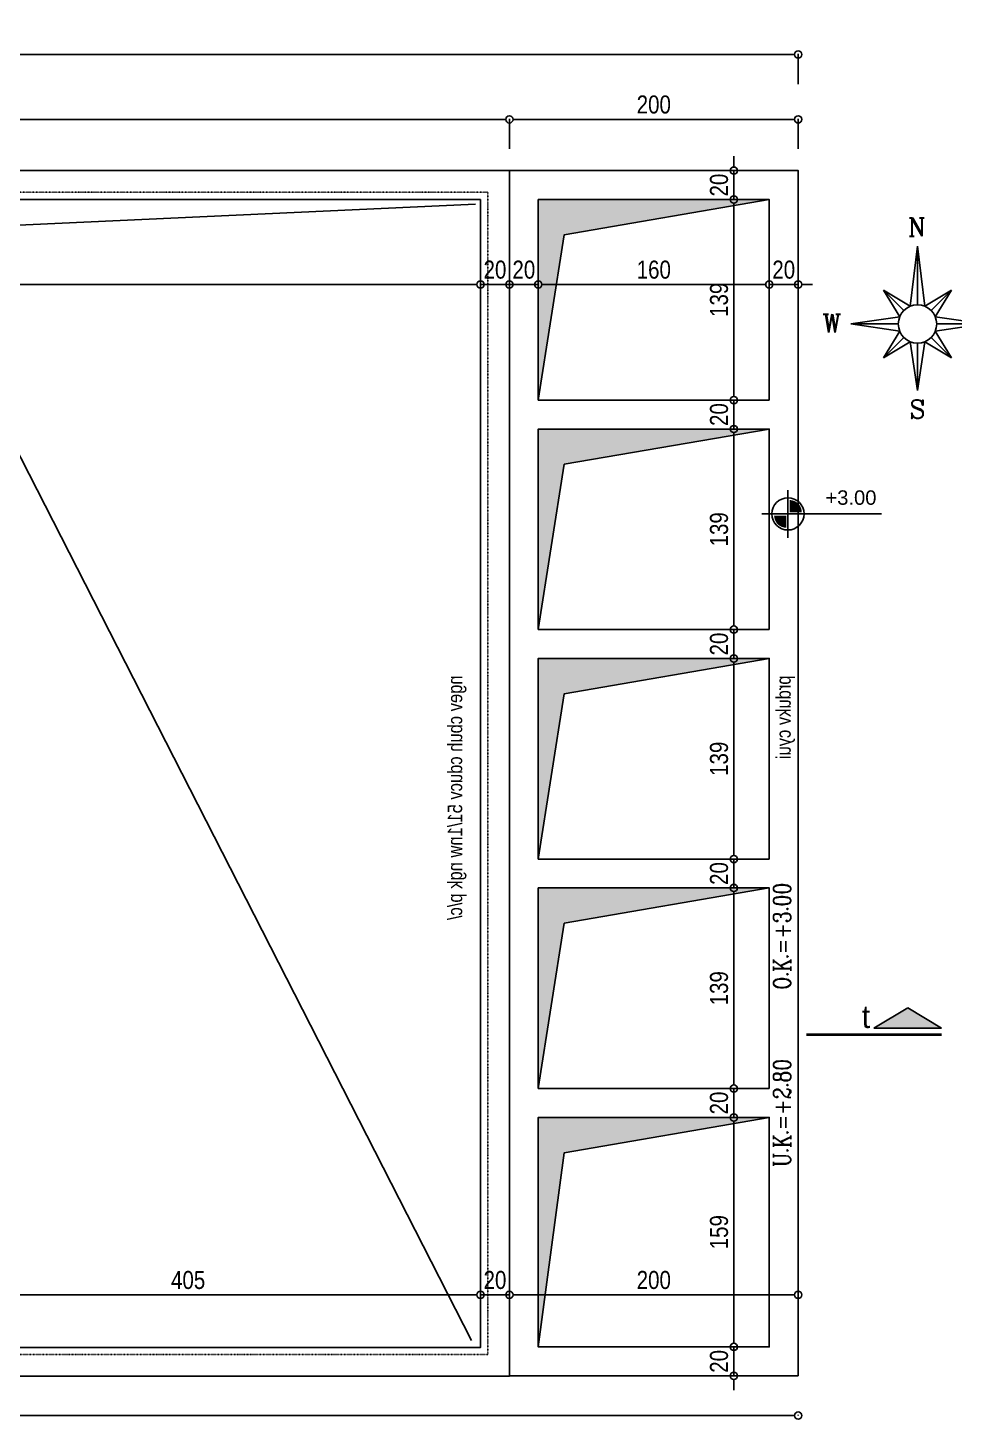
# Model space of a CAD drawing. Header units: millimetres. Extents: x 16987892 to 17014545, y 63475219 to 63484768.
# Drawn here: x 17006503 to 17007145, y 63481420 to 63482384 of the extents above; entities that cross this region are included whole.
import ezdxf
from ezdxf.enums import TextEntityAlignment as Align

# ---------------------------------------------------------------- set-up
doc = ezdxf.new("R2010")
doc.units = ezdxf.units.MM
doc.header["$LTSCALE"] = 0.01
doc.linetypes.add('ACAD_ISO03W100', pattern=[30, 12, -18])
for name, color, linetype in [('column', 3, 'Continuous'), ('D', 7, 'Continuous'), ('DIM 50', 5, 'Continuous'), ('Gray', 252, 'Continuous'), ('Hidden', 1, 'ACAD_ISO03W100'), ('SANIT', 5, 'Continuous'), ('Symbols', 1, 'Continuous'), ('Text50', 2, 'Continuous'), ('trees', 253, 'Continuous')]:
    doc.layers.add(name, color=color, linetype=linetype)
doc.styles.add('DIM', font='oron_.shx', dxfattribs={"width": 0.85})
doc.styles.add('FANCY', font='ROMANC.SHX')
doc.styles.add('MIRYL', font='techno_m')
doc.styles.add('mvt-mirym', font='mvt-mirym.shx')
doc.styles.add('ROMANC', font='romanc.shx', dxfattribs={"width": 0.8, "height": 12})
doc.styles.get("Standard").update_dxf_attribs({"font": 'arial.ttf'})
doc.dimstyles.new('RIKI 1_50', dxfattribs={"dimscale": 5, "dimtxt": 2.5, "dimasz": 1, "dimexe": 0.1, "dimexo": 3, "dimgap": 0.8, "dimtad": 1, "dimdec": 1, "dimrnd": 1, "dimdsep": 46, "dimtxsty": 'DIM', "dimblk": 'DOTBLANK', "dimcen": 0.15, "dimdle": 0.1, "dimclrt": 7, "dimadec": 0, "dimazin": 0, "dimtfac": 1, "dimtdec": 1, "dimtix": 1, "dimtmove": 2, "dimatfit": 3, "dimfxl": 5, "dimfxlon": 1, "dimtolj": 1, "dimarcsym": 0})

# ---------------------------------------------------------------- blocks, each defined once
blk = doc.blocks.new('sec')
h = blk.add_hatch(color=256)
h.dxf.hatch_style = 1
h.paths.add_polyline_path([(1000, 50), (750, 200), (500, 50)])
for p, q in [((500, 50), (750, 200)), ((750, 200), (1000, 50)), ((1000, 50), (500, 50))]:
    blk.add_line(p, q)
at = {"const_width": 20}
blk.add_lwpolyline([(0, 0), (1000, 0)], dxfattribs=at)
blk = doc.blocks.new('North_Arrow-12')
for p, q in [((0, 0.799), (-0.075, 0.182)), ((0, 0.197), (0, 0.799)), ((0.075, 0.182), (0, 0.799)), ((-0.139, 0.139), (-0.348, 0.348)), ((-0.348, 0.348), (-0.182, 0.075)), ((-0.075, 0.182), (-0.348, 0.348)), ((0.348, 0.348), (0.075, 0.182)), ((0.348, 0.348), (0.139, 0.139)), ((0.182, 0.075), (0.348, 0.348)), ((-0.182, 0.075), (-0.684, 0)), ((0.684, 0), (0.182, 0.075)), ((0.182, -0.075), (0.684, 0)), ((0.684, 0), (0.197, 0)), ((-0.197, 0), (-0.684, 0)), ((-0.684, 0), (-0.182, -0.075)), ((-0.182, -0.075), (-0.348, -0.348)), ((-0.139, -0.139), (-0.348, -0.348)), ((0.348, -0.348), (0.139, -0.139)), ((0.348, -0.348), (0.182, -0.075)), ((-0.348, -0.348), (-0.075, -0.182)), ((-0.075, -0.182), (0, -0.684)), ((0, -0.684), (0.075, -0.182)), ((0, -0.684), (0, -0.197)), ((0.075, -0.182), (0.348, -0.348))]:
    blk.add_line(p, q)
blk.add_circle((0, 0), 0.197)
at = {"style": 'FANCY'}
for s, p in [('N', (-0.007, 0.994)), ('W', (-0.88, 0.008)), ('E', (0.824, 0.008)), ('S', (-0.001, -0.875))]:
    blk.add_text(s, height=0.188, dxfattribs=at).set_placement(p, align=Align.MIDDLE)
blk = doc.blocks.new('level')
for p, q in [((0, -33.1), (0, 33.1)), ((-36.4, 0), (129.8, 0))]:
    blk.add_line(p, q)
at = {"const_width": 16.9}
for points in [[(-10.7, -2.3, 0.414214), (-2.3, -10.7, -0.579856)], [(2.3, 10.7, -0.414214), (10.7, 2.3, 0.579856)]]:
    blk.add_lwpolyline(points, format="xyb", dxfattribs=at)
blk.add_circle((0, 0), 22.3)
blk.add_attdef('LEVEL', (51.9, 12.6), '', height=20)
blk = doc.blocks.new('_DotBlank')
at = {"color": 0, "linetype": 'ByBlock', "lineweight": -2}
blk.add_line((-0.5, 0), (-1, 0), dxfattribs=at)
blk.add_circle((0, 0), 0.5, dxfattribs=at)
blk = doc.blocks.new('*D571')
at = {"layer": 'DEFPOINTS', "color": 0, "ltscale": 100, "transparency": 16777216}
for p in [(17006836.81, 63482320.61), (17005846.8, 63482285.12), (17006836.81, 63482285.12)]:
    blk.add_point(p, dxfattribs=at)
at = {"layer": 'DIM 50', "color": 0, "lineweight": -2, "ltscale": 100, "transparency": 16777216}
for p, q in [((17005846.8, 63482300.12), (17005846.8, 63482321.11)), ((17005851.8, 63482320.61), (17006831.81, 63482320.61)), ((17006836.81, 63482300.12), (17006836.81, 63482321.11))]:
    blk.add_line(p, q, dxfattribs=at)
at = {"layer": 'DIM 50', "color": 0, "lineweight": -2, "ltscale": 100, "transparency": 16777216, "xscale": 5, "yscale": 5, "zscale": 5, "rotation": 180}
blk.add_blockref('_DotBlank', (17005846.8, 63482320.61), dxfattribs=at)
at = {"layer": 'DIM 50', "color": 0, "lineweight": -2, "ltscale": 100, "transparency": 16777216, "xscale": 5, "yscale": 5, "zscale": 5}
blk.add_blockref('_DotBlank', (17006836.81, 63482320.61), dxfattribs=at)
at = {"layer": 'DIM 50', "color": 7, "ltscale": 100, "transparency": 16777216, "insert": (17006341.8, 63482330.86), "char_height": 12.5, "attachment_point": 5, "style": 'DIM'}
blk.add_mtext('\\A1;990', dxfattribs=at)
blk = doc.blocks.new('*D572')
at = {"layer": 'DEFPOINTS', "color": 0, "ltscale": 100, "transparency": 16777216}
for p in [(17007036.81, 63482320.61), (17006836.81, 63482285.12), (17007036.81, 63482285.12)]:
    blk.add_point(p, dxfattribs=at)
at = {"layer": 'DIM 50', "color": 0, "lineweight": -2, "ltscale": 100, "transparency": 16777216}
for p, q in [((17006836.81, 63482300.12), (17006836.81, 63482321.11)), ((17006841.81, 63482320.61), (17007031.81, 63482320.61)), ((17007036.81, 63482300.12), (17007036.81, 63482321.11))]:
    blk.add_line(p, q, dxfattribs=at)
at = {"layer": 'DIM 50', "color": 0, "lineweight": -2, "ltscale": 100, "transparency": 16777216, "xscale": 5, "yscale": 5, "zscale": 5, "rotation": 180}
blk.add_blockref('_DotBlank', (17006836.81, 63482320.61), dxfattribs=at)
at = {"layer": 'DIM 50', "color": 0, "lineweight": -2, "ltscale": 100, "transparency": 16777216, "xscale": 5, "yscale": 5, "zscale": 5}
blk.add_blockref('_DotBlank', (17007036.81, 63482320.61), dxfattribs=at)
at = {"layer": 'DIM 50', "color": 7, "ltscale": 100, "transparency": 16777216, "insert": (17006936.81, 63482330.86), "char_height": 12.5, "attachment_point": 5, "style": 'DIM'}
blk.add_mtext('\\A1;200', dxfattribs=at)
blk = doc.blocks.new('*D545')
at = {"layer": 'DEFPOINTS', "color": 0, "ltscale": 100, "transparency": 16777216}
for p in [(17005846.8, 63482365.58), (17005846.8, 63482330.1), (17007036.81, 63482330.1)]:
    blk.add_point(p, dxfattribs=at)
at = {"layer": 'DIM 50', "color": 0, "lineweight": -2, "ltscale": 100, "transparency": 16777216}
for p, q in [((17005846.8, 63482345.1), (17005846.8, 63482366.08)), ((17007031.81, 63482365.58), (17005851.8, 63482365.58)), ((17007036.81, 63482345.1), (17007036.81, 63482366.08))]:
    blk.add_line(p, q, dxfattribs=at)
at = {"layer": 'DIM 50', "color": 0, "lineweight": -2, "ltscale": 100, "transparency": 16777216, "xscale": 5, "yscale": 5, "zscale": 5, "rotation": 180}
blk.add_blockref('_DotBlank', (17005846.8, 63482365.58), dxfattribs=at)
at = {"layer": 'DIM 50', "color": 0, "lineweight": -2, "ltscale": 100, "transparency": 16777216, "xscale": 5, "yscale": 5, "zscale": 5}
blk.add_blockref('_DotBlank', (17007036.81, 63482365.58), dxfattribs=at)
at = {"layer": 'DIM 50', "color": 7, "ltscale": 100, "transparency": 16777216, "insert": (17006441.8, 63482375.83), "char_height": 12.5, "attachment_point": 5, "style": 'DIM'}
blk.add_mtext('\\A1;1190', dxfattribs=at)
blk = doc.blocks.new('*D578')
at = {"layer": 'DEFPOINTS', "color": 0, "ltscale": 100, "transparency": 16777216}
for p in [(17007036.81, 63482285.12), (17007016.81, 63482265.12), (17007016.81, 63482206.23)]:
    blk.add_point(p, dxfattribs=at)
at = {"layer": 'DIM 50', "color": 0, "lineweight": -2, "ltscale": 100, "transparency": 16777216}
for p, q in [((17007016.81, 63482231.23), (17007016.81, 63482205.73)), ((17007036.81, 63482231.23), (17007036.81, 63482205.73)), ((17007011.81, 63482206.23), (17007006.81, 63482206.23)), ((17007036.81, 63482206.23), (17007016.81, 63482206.23)), ((17007041.81, 63482206.23), (17007046.81, 63482206.23))]:
    blk.add_line(p, q, dxfattribs=at)
at = {"layer": 'DIM 50', "color": 0, "lineweight": -2, "ltscale": 100, "transparency": 16777216, "xscale": 5, "yscale": 5, "zscale": 5}
blk.add_blockref('_DotBlank', (17007016.81, 63482206.23), dxfattribs=at)
at = {"layer": 'DIM 50', "color": 0, "lineweight": -2, "ltscale": 100, "transparency": 16777216, "xscale": 5, "yscale": 5, "zscale": 5, "rotation": 180}
blk.add_blockref('_DotBlank', (17007036.81, 63482206.23), dxfattribs=at)
at = {"layer": 'DIM 50', "color": 7, "ltscale": 100, "transparency": 16777216, "insert": (17007026.81, 63482216.48), "char_height": 12.5, "attachment_point": 5, "style": 'DIM'}
blk.add_mtext('\\A1;20', dxfattribs=at)
blk = doc.blocks.new('*D579')
at = {"layer": 'DEFPOINTS', "color": 0, "ltscale": 100, "transparency": 16777216}
for p in [(17006856.81, 63482265.12), (17007016.81, 63482265.12), (17006856.81, 63482206.23)]:
    blk.add_point(p, dxfattribs=at)
at = {"layer": 'DIM 50', "color": 0, "lineweight": -2, "ltscale": 100, "transparency": 16777216}
for p, q in [((17006856.81, 63482231.23), (17006856.81, 63482205.73)), ((17007016.81, 63482231.23), (17007016.81, 63482205.73)), ((17007011.81, 63482206.23), (17006861.81, 63482206.23))]:
    blk.add_line(p, q, dxfattribs=at)
at = {"layer": 'DIM 50', "color": 0, "lineweight": -2, "ltscale": 100, "transparency": 16777216, "xscale": 5, "yscale": 5, "zscale": 5, "rotation": 180}
blk.add_blockref('_DotBlank', (17006856.81, 63482206.23), dxfattribs=at)
at = {"layer": 'DIM 50', "color": 0, "lineweight": -2, "ltscale": 100, "transparency": 16777216, "xscale": 5, "yscale": 5, "zscale": 5}
blk.add_blockref('_DotBlank', (17007016.81, 63482206.23), dxfattribs=at)
at = {"layer": 'DIM 50', "color": 7, "ltscale": 100, "transparency": 16777216, "insert": (17006936.81, 63482216.48), "char_height": 12.5, "attachment_point": 5, "style": 'DIM'}
blk.add_mtext('\\A1;160', dxfattribs=at)
blk = doc.blocks.new('*D580')
at = {"layer": 'DEFPOINTS', "color": 0, "ltscale": 100, "transparency": 16777216}
for p in [(17006836.81, 63482285.12), (17006856.81, 63482265.12), (17006836.81, 63482206.23)]:
    blk.add_point(p, dxfattribs=at)
at = {"layer": 'DIM 50', "color": 0, "lineweight": -2, "ltscale": 100, "transparency": 16777216}
for p, q in [((17006836.81, 63482231.23), (17006836.81, 63482205.73)), ((17006856.81, 63482231.23), (17006856.81, 63482205.73)), ((17006831.81, 63482206.23), (17006826.81, 63482206.23)), ((17006856.81, 63482206.23), (17006836.81, 63482206.23)), ((17006861.81, 63482206.23), (17006866.81, 63482206.23))]:
    blk.add_line(p, q, dxfattribs=at)
at = {"layer": 'DIM 50', "color": 0, "lineweight": -2, "ltscale": 100, "transparency": 16777216, "xscale": 5, "yscale": 5, "zscale": 5}
blk.add_blockref('_DotBlank', (17006836.81, 63482206.23), dxfattribs=at)
at = {"layer": 'DIM 50', "color": 0, "lineweight": -2, "ltscale": 100, "transparency": 16777216, "xscale": 5, "yscale": 5, "zscale": 5, "rotation": 180}
blk.add_blockref('_DotBlank', (17006856.81, 63482206.23), dxfattribs=at)
at = {"layer": 'DIM 50', "color": 7, "ltscale": 100, "transparency": 16777216, "insert": (17006846.81, 63482216.48), "char_height": 12.5, "attachment_point": 5, "style": 'DIM'}
blk.add_mtext('\\A1;20', dxfattribs=at)
blk = doc.blocks.new('*D581')
at = {"layer": 'DEFPOINTS', "color": 0, "ltscale": 100, "transparency": 16777216}
for p in [(17006836.81, 63482285.12), (17006816.81, 63482265.12), (17006816.81, 63482206.23)]:
    blk.add_point(p, dxfattribs=at)
at = {"layer": 'DIM 50', "color": 0, "lineweight": -2, "ltscale": 100, "transparency": 16777216}
for p, q in [((17006816.81, 63482231.23), (17006816.81, 63482205.73)), ((17006836.81, 63482231.23), (17006836.81, 63482205.73)), ((17006811.81, 63482206.23), (17006806.81, 63482206.23)), ((17006836.81, 63482206.23), (17006816.81, 63482206.23)), ((17006841.81, 63482206.23), (17006846.81, 63482206.23))]:
    blk.add_line(p, q, dxfattribs=at)
at = {"layer": 'DIM 50', "color": 0, "lineweight": -2, "ltscale": 100, "transparency": 16777216, "xscale": 5, "yscale": 5, "zscale": 5}
blk.add_blockref('_DotBlank', (17006816.81, 63482206.23), dxfattribs=at)
at = {"layer": 'DIM 50', "color": 0, "lineweight": -2, "ltscale": 100, "transparency": 16777216, "xscale": 5, "yscale": 5, "zscale": 5, "rotation": 180}
blk.add_blockref('_DotBlank', (17006836.81, 63482206.23), dxfattribs=at)
at = {"layer": 'DIM 50', "color": 7, "ltscale": 100, "transparency": 16777216, "insert": (17006826.81, 63482216.48), "char_height": 12.5, "attachment_point": 5, "style": 'DIM'}
blk.add_mtext('\\A1;20', dxfattribs=at)
blk = doc.blocks.new('*D582')
at = {"layer": 'DEFPOINTS', "color": 0, "ltscale": 100, "transparency": 16777216}
for p in [(17005866.8, 63482265.12), (17006816.81, 63482265.12), (17005866.8, 63482206.23)]:
    blk.add_point(p, dxfattribs=at)
at = {"layer": 'DIM 50', "color": 0, "lineweight": -2, "ltscale": 100, "transparency": 16777216}
for p, q in [((17005866.8, 63482231.23), (17005866.8, 63482205.73)), ((17006816.81, 63482231.23), (17006816.81, 63482205.73)), ((17006811.81, 63482206.23), (17005871.8, 63482206.23))]:
    blk.add_line(p, q, dxfattribs=at)
at = {"layer": 'DIM 50', "color": 0, "lineweight": -2, "ltscale": 100, "transparency": 16777216, "xscale": 5, "yscale": 5, "zscale": 5, "rotation": 180}
blk.add_blockref('_DotBlank', (17005866.8, 63482206.23), dxfattribs=at)
at = {"layer": 'DIM 50', "color": 0, "lineweight": -2, "ltscale": 100, "transparency": 16777216, "xscale": 5, "yscale": 5, "zscale": 5}
blk.add_blockref('_DotBlank', (17006816.81, 63482206.23), dxfattribs=at)
at = {"layer": 'DIM 50', "color": 7, "ltscale": 100, "transparency": 16777216, "insert": (17006341.8, 63482216.48), "char_height": 12.5, "attachment_point": 5, "style": 'DIM'}
blk.add_mtext('\\A1;950', dxfattribs=at)
blk = doc.blocks.new('*D583')
at = {"layer": 'DEFPOINTS', "color": 0, "ltscale": 100, "transparency": 16777216}
for p in [(17007016.81, 63482285.12), (17006992.28, 63482265.12), (17007016.81, 63482265.12)]:
    blk.add_point(p, dxfattribs=at)
at = {"layer": 'DIM 50', "color": 0, "lineweight": -2, "ltscale": 100, "transparency": 16777216}
for p, q in [((17006992.28, 63482290.12), (17006992.28, 63482295.12)), ((17007001.81, 63482285.12), (17006991.78, 63482285.12)), ((17006992.28, 63482285.12), (17006992.28, 63482265.12)), ((17007001.81, 63482265.12), (17006991.78, 63482265.12)), ((17006992.28, 63482260.12), (17006992.28, 63482255.12))]:
    blk.add_line(p, q, dxfattribs=at)
at = {"layer": 'DIM 50', "color": 0, "lineweight": -2, "ltscale": 100, "transparency": 16777216, "xscale": 5, "yscale": 5, "zscale": 5}
for p, rotation in [((17006992.28, 63482285.12), 270), ((17006992.28, 63482265.12), 90)]:
    blk.add_blockref('_DotBlank', p, dxfattribs=dict(at, rotation=rotation))
at = {"layer": 'DIM 50', "color": 7, "ltscale": 100, "transparency": 16777216, "insert": (17006982.03, 63482275.12), "char_height": 12.5, "attachment_point": 5, "rotation": 90, "style": 'DIM'}
blk.add_mtext('\\A1;20', dxfattribs=at)
blk = doc.blocks.new('*D584')
at = {"layer": 'DEFPOINTS', "color": 0, "ltscale": 100, "transparency": 16777216}
for p in [(17007016.81, 63482265.12), (17006992.28, 63482126.18), (17007016.81, 63482126.18)]:
    blk.add_point(p, dxfattribs=at)
at = {"layer": 'DIM 50', "color": 0, "lineweight": -2, "ltscale": 100, "transparency": 16777216}
for p, q in [((17007001.81, 63482265.12), (17006991.78, 63482265.12)), ((17006992.28, 63482260.12), (17006992.28, 63482131.18)), ((17007001.81, 63482126.18), (17006991.78, 63482126.18))]:
    blk.add_line(p, q, dxfattribs=at)
at = {"layer": 'DIM 50', "color": 0, "lineweight": -2, "ltscale": 100, "transparency": 16777216, "xscale": 5, "yscale": 5, "zscale": 5}
for p, rotation in [((17006992.28, 63482265.12), 90), ((17006992.28, 63482126.18), 270)]:
    blk.add_blockref('_DotBlank', p, dxfattribs=dict(at, rotation=rotation))
at = {"layer": 'DIM 50', "color": 7, "ltscale": 100, "transparency": 16777216, "insert": (17006982.03, 63482195.65), "char_height": 12.5, "attachment_point": 5, "rotation": 90, "style": 'DIM'}
blk.add_mtext('\\A1;139', dxfattribs=at)
blk = doc.blocks.new('*D585')
at = {"layer": 'DEFPOINTS', "color": 0, "ltscale": 100, "transparency": 16777216}
for p in [(17007016.81, 63482126.18), (17006992.28, 63482106.18), (17007016.81, 63482106.18)]:
    blk.add_point(p, dxfattribs=at)
at = {"layer": 'DIM 50', "color": 0, "lineweight": -2, "ltscale": 100, "transparency": 16777216}
for p, q in [((17006992.28, 63482131.18), (17006992.28, 63482136.18)), ((17007001.81, 63482126.18), (17006991.78, 63482126.18)), ((17006992.28, 63482126.18), (17006992.28, 63482106.18)), ((17007001.81, 63482106.18), (17006991.78, 63482106.18)), ((17006992.28, 63482101.18), (17006992.28, 63482096.18))]:
    blk.add_line(p, q, dxfattribs=at)
at = {"layer": 'DIM 50', "color": 0, "lineweight": -2, "ltscale": 100, "transparency": 16777216, "xscale": 5, "yscale": 5, "zscale": 5}
for p, rotation in [((17006992.28, 63482126.18), 270), ((17006992.28, 63482106.18), 90)]:
    blk.add_blockref('_DotBlank', p, dxfattribs=dict(at, rotation=rotation))
at = {"layer": 'DIM 50', "color": 7, "ltscale": 100, "transparency": 16777216, "insert": (17006982.03, 63482116.18), "char_height": 12.5, "attachment_point": 5, "rotation": 90, "style": 'DIM'}
blk.add_mtext('\\A1;20', dxfattribs=at)
blk = doc.blocks.new('*D586')
at = {"layer": 'DEFPOINTS', "color": 0, "ltscale": 100, "transparency": 16777216}
for p in [(17007016.81, 63482106.18), (17006992.28, 63481967.24), (17007016.81, 63481967.24)]:
    blk.add_point(p, dxfattribs=at)
at = {"layer": 'DIM 50', "color": 0, "lineweight": -2, "ltscale": 100, "transparency": 16777216}
for p, q in [((17007001.81, 63482106.18), (17006991.78, 63482106.18)), ((17006992.28, 63482101.18), (17006992.28, 63481972.24)), ((17007001.81, 63481967.24), (17006991.78, 63481967.24))]:
    blk.add_line(p, q, dxfattribs=at)
at = {"layer": 'DIM 50', "color": 0, "lineweight": -2, "ltscale": 100, "transparency": 16777216, "xscale": 5, "yscale": 5, "zscale": 5}
for p, rotation in [((17006992.28, 63482106.18), 90), ((17006992.28, 63481967.24), 270)]:
    blk.add_blockref('_DotBlank', p, dxfattribs=dict(at, rotation=rotation))
at = {"layer": 'DIM 50', "color": 7, "ltscale": 100, "transparency": 16777216, "insert": (17006982.03, 63482036.71), "char_height": 12.5, "attachment_point": 5, "rotation": 90, "style": 'DIM'}
blk.add_mtext('\\A1;139', dxfattribs=at)
blk = doc.blocks.new('*D587')
at = {"layer": 'DEFPOINTS', "color": 0, "ltscale": 100, "transparency": 16777216}
for p in [(17007016.81, 63481967.24), (17006992.28, 63481947.24), (17007016.81, 63481947.24)]:
    blk.add_point(p, dxfattribs=at)
at = {"layer": 'DIM 50', "color": 0, "lineweight": -2, "ltscale": 100, "transparency": 16777216}
for p, q in [((17006992.28, 63481972.24), (17006992.28, 63481977.24)), ((17007001.81, 63481967.24), (17006991.78, 63481967.24)), ((17006992.28, 63481967.24), (17006992.28, 63481947.24)), ((17007001.81, 63481947.24), (17006991.78, 63481947.24)), ((17006992.28, 63481942.24), (17006992.28, 63481937.24))]:
    blk.add_line(p, q, dxfattribs=at)
at = {"layer": 'DIM 50', "color": 0, "lineweight": -2, "ltscale": 100, "transparency": 16777216, "xscale": 5, "yscale": 5, "zscale": 5}
for p, rotation in [((17006992.28, 63481967.24), 270), ((17006992.28, 63481947.24), 90)]:
    blk.add_blockref('_DotBlank', p, dxfattribs=dict(at, rotation=rotation))
at = {"layer": 'DIM 50', "color": 7, "ltscale": 100, "transparency": 16777216, "insert": (17006982.03, 63481957.24), "char_height": 12.5, "attachment_point": 5, "rotation": 90, "style": 'DIM'}
blk.add_mtext('\\A1;20', dxfattribs=at)
blk = doc.blocks.new('*D588')
at = {"layer": 'DEFPOINTS', "color": 0, "ltscale": 100, "transparency": 16777216}
for p in [(17007016.81, 63481947.24), (17006992.28, 63481808.3), (17007016.81, 63481808.3)]:
    blk.add_point(p, dxfattribs=at)
at = {"layer": 'DIM 50', "color": 0, "lineweight": -2, "ltscale": 100, "transparency": 16777216}
for p, q in [((17007001.81, 63481947.24), (17006991.78, 63481947.24)), ((17006992.28, 63481942.24), (17006992.28, 63481813.3)), ((17007001.81, 63481808.3), (17006991.78, 63481808.3))]:
    blk.add_line(p, q, dxfattribs=at)
at = {"layer": 'DIM 50', "color": 0, "lineweight": -2, "ltscale": 100, "transparency": 16777216, "xscale": 5, "yscale": 5, "zscale": 5}
for p, rotation in [((17006992.28, 63481947.24), 90), ((17006992.28, 63481808.3), 270)]:
    blk.add_blockref('_DotBlank', p, dxfattribs=dict(at, rotation=rotation))
at = {"layer": 'DIM 50', "color": 7, "ltscale": 100, "transparency": 16777216, "insert": (17006982.03, 63481877.77), "char_height": 12.5, "attachment_point": 5, "rotation": 90, "style": 'DIM'}
blk.add_mtext('\\A1;139', dxfattribs=at)
blk = doc.blocks.new('*D589')
at = {"layer": 'DEFPOINTS', "color": 0, "ltscale": 100, "transparency": 16777216}
for p in [(17007016.81, 63481808.3), (17006992.28, 63481788.3), (17007016.81, 63481788.3)]:
    blk.add_point(p, dxfattribs=at)
at = {"layer": 'DIM 50', "color": 0, "lineweight": -2, "ltscale": 100, "transparency": 16777216}
for p, q in [((17006992.28, 63481813.3), (17006992.28, 63481818.3)), ((17007001.81, 63481808.3), (17006991.78, 63481808.3)), ((17006992.28, 63481808.3), (17006992.28, 63481788.3)), ((17007001.81, 63481788.3), (17006991.78, 63481788.3)), ((17006992.28, 63481783.3), (17006992.28, 63481778.3))]:
    blk.add_line(p, q, dxfattribs=at)
at = {"layer": 'DIM 50', "color": 0, "lineweight": -2, "ltscale": 100, "transparency": 16777216, "xscale": 5, "yscale": 5, "zscale": 5}
for p, rotation in [((17006992.28, 63481808.3), 270), ((17006992.28, 63481788.3), 90)]:
    blk.add_blockref('_DotBlank', p, dxfattribs=dict(at, rotation=rotation))
at = {"layer": 'DIM 50', "color": 7, "ltscale": 100, "transparency": 16777216, "insert": (17006982.03, 63481798.3), "char_height": 12.5, "attachment_point": 5, "rotation": 90, "style": 'DIM'}
blk.add_mtext('\\A1;20', dxfattribs=at)
blk = doc.blocks.new('*D590')
at = {"layer": 'DEFPOINTS', "color": 0, "ltscale": 100, "transparency": 16777216}
for p in [(17007016.81, 63481788.3), (17006992.28, 63481649.36), (17007016.81, 63481649.36)]:
    blk.add_point(p, dxfattribs=at)
at = {"layer": 'DIM 50', "color": 0, "lineweight": -2, "ltscale": 100, "transparency": 16777216}
for p, q in [((17007001.81, 63481788.3), (17006991.78, 63481788.3)), ((17006992.28, 63481783.3), (17006992.28, 63481654.36)), ((17007001.81, 63481649.36), (17006991.78, 63481649.36))]:
    blk.add_line(p, q, dxfattribs=at)
at = {"layer": 'DIM 50', "color": 0, "lineweight": -2, "ltscale": 100, "transparency": 16777216, "xscale": 5, "yscale": 5, "zscale": 5}
for p, rotation in [((17006992.28, 63481788.3), 90), ((17006992.28, 63481649.36), 270)]:
    blk.add_blockref('_DotBlank', p, dxfattribs=dict(at, rotation=rotation))
at = {"layer": 'DIM 50', "color": 7, "ltscale": 100, "transparency": 16777216, "insert": (17006982.03, 63481718.83), "char_height": 12.5, "attachment_point": 5, "rotation": 90, "style": 'DIM'}
blk.add_mtext('\\A1;139', dxfattribs=at)
blk = doc.blocks.new('*D591')
at = {"layer": 'DEFPOINTS', "color": 0, "ltscale": 100, "transparency": 16777216}
for p in [(17007016.81, 63481649.36), (17006992.28, 63481629.36), (17007016.81, 63481629.36)]:
    blk.add_point(p, dxfattribs=at)
at = {"layer": 'DIM 50', "color": 0, "lineweight": -2, "ltscale": 100, "transparency": 16777216}
for p, q in [((17006992.28, 63481654.36), (17006992.28, 63481659.36)), ((17007001.81, 63481649.36), (17006991.78, 63481649.36)), ((17006992.28, 63481649.36), (17006992.28, 63481629.36)), ((17007001.81, 63481629.36), (17006991.78, 63481629.36)), ((17006992.28, 63481624.36), (17006992.28, 63481619.36))]:
    blk.add_line(p, q, dxfattribs=at)
at = {"layer": 'DIM 50', "color": 0, "lineweight": -2, "ltscale": 100, "transparency": 16777216, "xscale": 5, "yscale": 5, "zscale": 5}
for p, rotation in [((17006992.28, 63481649.36), 270), ((17006992.28, 63481629.36), 90)]:
    blk.add_blockref('_DotBlank', p, dxfattribs=dict(at, rotation=rotation))
at = {"layer": 'DIM 50', "color": 7, "ltscale": 100, "transparency": 16777216, "insert": (17006982.03, 63481639.36), "char_height": 12.5, "attachment_point": 5, "rotation": 90, "style": 'DIM'}
blk.add_mtext('\\A1;20', dxfattribs=at)
blk = doc.blocks.new('*D592')
at = {"layer": 'DEFPOINTS', "color": 0, "ltscale": 100, "transparency": 16777216}
for p in [(17007016.81, 63481629.36), (17006992.28, 63481470.42), (17007016.81, 63481470.42)]:
    blk.add_point(p, dxfattribs=at)
at = {"layer": 'DIM 50', "color": 0, "lineweight": -2, "ltscale": 100, "transparency": 16777216}
for p, q in [((17007001.81, 63481629.36), (17006991.78, 63481629.36)), ((17006992.28, 63481624.36), (17006992.28, 63481475.42)), ((17007001.81, 63481470.42), (17006991.78, 63481470.42))]:
    blk.add_line(p, q, dxfattribs=at)
at = {"layer": 'DIM 50', "color": 0, "lineweight": -2, "ltscale": 100, "transparency": 16777216, "xscale": 5, "yscale": 5, "zscale": 5}
for p, rotation in [((17006992.28, 63481629.36), 90), ((17006992.28, 63481470.42), 270)]:
    blk.add_blockref('_DotBlank', p, dxfattribs=dict(at, rotation=rotation))
at = {"layer": 'DIM 50', "color": 7, "ltscale": 100, "transparency": 16777216, "insert": (17006982.03, 63481549.89), "char_height": 12.5, "attachment_point": 5, "rotation": 90, "style": 'DIM'}
blk.add_mtext('\\A1;159', dxfattribs=at)
blk = doc.blocks.new('*D593')
at = {"layer": 'DEFPOINTS', "color": 0, "ltscale": 100, "transparency": 16777216}
for p in [(17007016.81, 63481470.42), (17006992.28, 63481450.42), (17007036.81, 63481450.42)]:
    blk.add_point(p, dxfattribs=at)
at = {"layer": 'DIM 50', "color": 0, "lineweight": -2, "ltscale": 100, "transparency": 16777216}
for p, q in [((17006992.28, 63481475.42), (17006992.28, 63481480.42)), ((17007001.81, 63481470.42), (17006991.78, 63481470.42)), ((17006992.28, 63481470.42), (17006992.28, 63481450.42)), ((17007017.28, 63481450.42), (17006991.78, 63481450.42)), ((17006992.28, 63481445.42), (17006992.28, 63481440.42))]:
    blk.add_line(p, q, dxfattribs=at)
at = {"layer": 'DIM 50', "color": 0, "lineweight": -2, "ltscale": 100, "transparency": 16777216, "xscale": 5, "yscale": 5, "zscale": 5}
for p, rotation in [((17006992.28, 63481470.42), 270), ((17006992.28, 63481450.42), 90)]:
    blk.add_blockref('_DotBlank', p, dxfattribs=dict(at, rotation=rotation))
at = {"layer": 'DIM 50', "color": 7, "ltscale": 100, "transparency": 16777216, "insert": (17006982.03, 63481460.42), "char_height": 12.5, "attachment_point": 5, "rotation": 90, "style": 'DIM'}
blk.add_mtext('\\A1;20', dxfattribs=at)
blk = doc.blocks.new('*D547')
at = {"layer": 'DEFPOINTS', "color": 0, "ltscale": 100, "transparency": 16777216}
for p in [(17006836.81, 63481506.47), (17006836.81, 63481450.12), (17007036.81, 63481450.42)]:
    blk.add_point(p, dxfattribs=at)
at = {"layer": 'DIM 50', "color": 0, "lineweight": -2, "ltscale": 100, "transparency": 16777216}
for p, q in [((17006836.81, 63481481.47), (17006836.81, 63481506.97)), ((17007031.81, 63481506.47), (17006841.81, 63481506.47)), ((17007036.81, 63481481.47), (17007036.81, 63481506.97))]:
    blk.add_line(p, q, dxfattribs=at)
at = {"layer": 'DIM 50', "color": 0, "lineweight": -2, "ltscale": 100, "transparency": 16777216, "xscale": 5, "yscale": 5, "zscale": 5, "rotation": 180}
blk.add_blockref('_DotBlank', (17006836.81, 63481506.47), dxfattribs=at)
at = {"layer": 'DIM 50', "color": 0, "lineweight": -2, "ltscale": 100, "transparency": 16777216, "xscale": 5, "yscale": 5, "zscale": 5}
blk.add_blockref('_DotBlank', (17007036.81, 63481506.47), dxfattribs=at)
at = {"layer": 'DIM 50', "color": 7, "ltscale": 100, "transparency": 16777216, "insert": (17006936.81, 63481516.72), "char_height": 12.5, "attachment_point": 5, "style": 'DIM'}
blk.add_mtext('\\A1;200', dxfattribs=at)
blk = doc.blocks.new('*D594')
at = {"layer": 'DEFPOINTS', "color": 0, "ltscale": 100, "transparency": 16777216}
for p in [(17006816.81, 63481506.47), (17006816.81, 63481470.12), (17006836.81, 63481450.12)]:
    blk.add_point(p, dxfattribs=at)
at = {"layer": 'DIM 50', "color": 0, "lineweight": -2, "ltscale": 100, "transparency": 16777216}
for p, q in [((17006811.81, 63481506.47), (17006806.81, 63481506.47)), ((17006816.81, 63481485.12), (17006816.81, 63481506.97)), ((17006836.81, 63481506.47), (17006816.81, 63481506.47)), ((17006836.81, 63481481.47), (17006836.81, 63481506.97)), ((17006841.81, 63481506.47), (17006846.81, 63481506.47))]:
    blk.add_line(p, q, dxfattribs=at)
at = {"layer": 'DIM 50', "color": 0, "lineweight": -2, "ltscale": 100, "transparency": 16777216, "xscale": 5, "yscale": 5, "zscale": 5}
blk.add_blockref('_DotBlank', (17006816.81, 63481506.47), dxfattribs=at)
at = {"layer": 'DIM 50', "color": 0, "lineweight": -2, "ltscale": 100, "transparency": 16777216, "xscale": 5, "yscale": 5, "zscale": 5, "rotation": 180}
blk.add_blockref('_DotBlank', (17006836.81, 63481506.47), dxfattribs=at)
at = {"layer": 'DIM 50', "color": 7, "ltscale": 100, "transparency": 16777216, "insert": (17006826.81, 63481516.72), "char_height": 12.5, "attachment_point": 5, "style": 'DIM'}
blk.add_mtext('\\A1;20', dxfattribs=at)
blk = doc.blocks.new('*D595')
at = {"layer": 'DEFPOINTS', "color": 0, "ltscale": 100, "transparency": 16777216}
for p in [(17006411.81, 63481506.47), (17006411.81, 63481470.12), (17006816.81, 63481470.12)]:
    blk.add_point(p, dxfattribs=at)
at = {"layer": 'DIM 50', "color": 0, "lineweight": -2, "ltscale": 100, "transparency": 16777216}
for p, q in [((17006411.81, 63481485.12), (17006411.81, 63481506.97)), ((17006811.81, 63481506.47), (17006416.81, 63481506.47)), ((17006816.81, 63481485.12), (17006816.81, 63481506.97))]:
    blk.add_line(p, q, dxfattribs=at)
at = {"layer": 'DIM 50', "color": 0, "lineweight": -2, "ltscale": 100, "transparency": 16777216, "xscale": 5, "yscale": 5, "zscale": 5, "rotation": 180}
blk.add_blockref('_DotBlank', (17006411.81, 63481506.47), dxfattribs=at)
at = {"layer": 'DIM 50', "color": 0, "lineweight": -2, "ltscale": 100, "transparency": 16777216, "xscale": 5, "yscale": 5, "zscale": 5}
blk.add_blockref('_DotBlank', (17006816.81, 63481506.47), dxfattribs=at)
at = {"layer": 'DIM 50', "color": 7, "ltscale": 100, "transparency": 16777216, "insert": (17006614.31, 63481516.72), "char_height": 12.5, "attachment_point": 5, "style": 'DIM'}
blk.add_mtext('\\A1;405', dxfattribs=at)
blk = doc.blocks.new('*D548')
at = {"layer": 'DEFPOINTS', "color": 0, "ltscale": 100, "transparency": 16777216}
for p in [(17005846.74, 63481671.55), (17007036.81, 63481422.88), (17007036.81, 63481422.88)]:
    blk.add_point(p, dxfattribs=at)
at = {"layer": 'DIM 50', "color": 0, "lineweight": -2, "ltscale": 100, "transparency": 16777216}
for p, q in [((17005846.74, 63481447.88), (17005846.74, 63481422.38)), ((17005851.74, 63481422.88), (17007031.81, 63481422.88)), ((17007036.81, 63481422.88), (17007036.81, 63481423.38))]:
    blk.add_line(p, q, dxfattribs=at)
at = {"layer": 'DIM 50', "color": 0, "lineweight": -2, "ltscale": 100, "transparency": 16777216, "xscale": 5, "yscale": 5, "zscale": 5, "rotation": 180}
blk.add_blockref('_DotBlank', (17005846.74, 63481422.88), dxfattribs=at)
at = {"layer": 'DIM 50', "color": 0, "lineweight": -2, "ltscale": 100, "transparency": 16777216, "xscale": 5, "yscale": 5, "zscale": 5}
blk.add_blockref('_DotBlank', (17007036.81, 63481422.88), dxfattribs=at)
at = {"layer": 'DIM 50', "color": 7, "ltscale": 100, "transparency": 16777216, "insert": (17006441.78, 63481433.13), "char_height": 12.5, "attachment_point": 5, "style": 'DIM'}
blk.add_mtext('\\A1;1190', dxfattribs=at)

msp = doc.modelspace()

# ---------------------------------------------------------------- hatches: boundary and pattern name
at = {"layer": 'Gray', "ltscale": 100}
h = msp.add_hatch(color=256, dxfattribs=at)
h.dxf.hatch_style = 1
h.paths.add_polyline_path([(17006856.81, 63482126.18), (17006874.78, 63482240.68), (17007016.81, 63482265.12), (17006856.81, 63482265.12)])
h = msp.add_hatch(color=256, dxfattribs=at)
h.dxf.hatch_style = 1
h.paths.add_polyline_path([(17006856.81, 63481967.24), (17006874.78, 63482081.74), (17007016.81, 63482106.18), (17006856.81, 63482106.18)])
h = msp.add_hatch(color=256, dxfattribs=at)
h.dxf.hatch_style = 1
h.paths.add_polyline_path([(17006856.81, 63481808.3), (17006874.78, 63481922.8), (17007016.81, 63481947.24), (17006856.81, 63481947.24)])
h = msp.add_hatch(color=256, dxfattribs=at)
h.dxf.hatch_style = 1
h.paths.add_polyline_path([(17006856.81, 63481649.36), (17006874.78, 63481763.86), (17007016.81, 63481788.3), (17006856.81, 63481788.3)])
h = msp.add_hatch(color=256, dxfattribs=at)
h.dxf.hatch_style = 1
h.paths.add_polyline_path([(17006856.81, 63481470.42), (17006874.78, 63481604.92), (17007016.81, 63481629.36), (17006856.81, 63481629.36)])

# ---------------------------------------------------------------- linework, layer by layer
at = {"layer": 'column', "ltscale": 100}
for points in [[(17006836.81, 63482285.12), (17005846.8, 63482285.12), (17005846.74, 63481755.14), (17006391.81, 63481755.12)], [(17006816.81, 63482265.12), (17005866.8, 63482265.12), (17005866.74, 63481775.14), (17006391.81, 63481775.12)], [(17006816.81, 63482265.12), (17005866.8, 63482265.12), (17005866.74, 63481775.14), (17006391.81, 63481775.12)], [(17006046.79, 63481775.12), (17006411.81, 63481775.12), (17006411.81, 63481470.12), (17006816.81, 63481470.12), (17006816.81, 63482265.12)], [(17006046.79, 63481755.12), (17006391.81, 63481755.12), (17006391.81, 63481450.12), (17006836.81, 63481450.12), (17006836.81, 63482265.12)]]:
    msp.add_lwpolyline(points, dxfattribs=at)
at = {"layer": 'column'}
msp.add_lwpolyline([(17006046.79, 63481755.12), (17006391.81, 63481755.12), (17006391.81, 63481450.12), (17006836.81, 63481450.12)], dxfattribs=at)
at = {"layer": 'D'}
for p, q in [((17006856.81, 63482265.12), (17007016.81, 63482265.12)), ((17006856.81, 63482126.18), (17007016.81, 63482126.18)), ((17006856.81, 63482106.18), (17007016.81, 63482106.18)), ((17006856.81, 63481967.24), (17007016.81, 63481967.24)), ((17006856.81, 63481947.24), (17007016.81, 63481947.24)), ((17006856.81, 63481808.3), (17007016.81, 63481808.3)), ((17006856.81, 63481788.3), (17007016.81, 63481788.3)), ((17006856.81, 63481649.36), (17007016.81, 63481649.36)), ((17006856.81, 63481629.36), (17007016.81, 63481629.36)), ((17006856.81, 63481470.42), (17007016.81, 63481470.42))]:
    msp.add_line(p, q, dxfattribs=at)
msp.add_lwpolyline([(17007036.81, 63481450.42), (17006836.81, 63481450.42), (17006836.81, 63482285.12), (17007036.81, 63482285.12)], close=True, dxfattribs=at)
for points in [[(17006856.81, 63482126.18), (17006856.81, 63482265.12), (17007016.81, 63482265.12), (17007016.81, 63482126.18)], [(17006856.81, 63481967.24), (17006856.81, 63482106.18)], [(17007016.81, 63482106.18), (17007016.81, 63481967.24)], [(17006856.81, 63481808.3), (17006856.81, 63481947.24)], [(17007016.81, 63481947.24), (17007016.81, 63481808.3)], [(17006856.81, 63481649.36), (17006856.81, 63481788.3)], [(17007016.81, 63481788.3), (17007016.81, 63481649.36)], [(17007016.81, 63481629.36), (17007016.81, 63481470.42), (17006856.81, 63481470.42), (17006856.81, 63481629.36)]]:
    msp.add_lwpolyline(points, dxfattribs=at)
at = {"layer": 'Hidden'}
msp.add_lwpolyline([(17006046.79, 63481770.12), (17006406.81, 63481770.12), (17006406.81, 63481465.12), (17006821.81, 63481465.12), (17006821.81, 63482270.12), (17005861.8, 63482270.12), (17005861.74, 63481770.14), (17006391.81, 63481770.12)], dxfattribs=at)
at = {"layer": 'SANIT', "ltscale": 100}
for p, q in [((17006424.79, 63482244.12), (17006813.27, 63482261.84)), ((17006424.79, 63482230.12), (17006810.48, 63481474.89))]:
    msp.add_line(p, q, dxfattribs=at)
at = {"layer": 'trees', "ltscale": 100}
for points in [[(17006856.81, 63482126.18), (17006874.78, 63482240.68), (17007016.81, 63482265.12), (17006856.81, 63482265.12)], [(17006856.81, 63481967.24), (17006874.78, 63482081.74), (17007016.81, 63482106.18), (17006856.81, 63482106.18)], [(17006856.81, 63481808.3), (17006874.78, 63481922.8), (17007016.81, 63481947.24), (17006856.81, 63481947.24)], [(17006856.81, 63481649.36), (17006874.78, 63481763.86), (17007016.81, 63481788.3), (17006856.81, 63481788.3)], [(17006856.81, 63481470.42), (17006874.78, 63481604.92), (17007016.81, 63481629.36), (17006856.81, 63481629.36)]]:
    msp.add_lwpolyline(points, close=True, dxfattribs=at)

# ---------------------------------------------------------------- block references
at = {"layer": 'D', "xscale": 67.5, "yscale": 67.5, "zscale": 67.5}
msp.add_blockref('North_Arrow-12', (17007119.46, 63482178.92), dxfattribs=at)
at = {"layer": 'Symbols', "xscale": 0.09375, "yscale": 0.09375, "zscale": 0.09375}
msp.add_blockref('sec', (17007042.42, 63481686.62), dxfattribs=at)
at = {"layer": 'Text50', "xscale": 0.4999999999999999, "yscale": 0.4999999999999999, "zscale": 0.4999999999999999}
msp.add_blockref('level', (17007029.73, 63482047.38), dxfattribs=at).add_auto_attribs({'LEVEL': '+3.00'})

# ---------------------------------------------------------------- texts
at = {"layer": 'Symbols', "style": 'mvt-mirym'}
msp.add_text('t', height=15.62, dxfattribs=at).set_placement((17007080.86, 63481691.31))
at = {"layer": 'Text50', "style": 'MIRYL', "text_generation_flag": 2}
for s, p in [('ngev cbuh cducv 51/1nw ngk p/c/', (17006804.1, 63481935.47)), ('prdukv cyui', (17007031.61, 63481935.47))]:
    msp.add_text(s, height=10, rotation=90, dxfattribs=at).set_placement(p)
at = {"layer": 'Text50', "style": 'ROMANC', "width": 0.8}
for s, p in [('O.K.=+3.00', (17007031.61, 63481717.81)), ('U.K.=+2.80', (17007031.61, 63481595.03))]:
    msp.add_text(s, height=12, rotation=90, dxfattribs=at).set_placement(p)

# ---------------------------------------------------------------- dimensions: what is measured, and where the dimension line sits
at = {"layer": 'DIM 50', "ltscale": 100}
for base, p1, p2, picture, middle in [((17005846.8, 63482365.58), (17007036.81, 63482330.1), (17005846.8, 63482330.1), '*D545', (17006441.8, 63482375.83)), ((17006836.81, 63482320.61), (17005846.8, 63482285.12), (17006836.81, 63482285.12), '*D571', (17006341.8, 63482330.86)), ((17007036.81, 63482320.61), (17006836.81, 63482285.12), (17007036.81, 63482285.12), '*D572', (17006936.81, 63482330.86)), ((17006816.81, 63482206.23), (17006836.81, 63482285.12), (17006816.81, 63482265.12), '*D581', (17006826.81, 63482216.48)), ((17006836.81, 63482206.23), (17006856.81, 63482265.12), (17006836.81, 63482285.12), '*D580', (17006846.81, 63482216.48)), ((17007016.81, 63482206.23), (17007036.81, 63482285.12), (17007016.81, 63482265.12), '*D578', (17007026.81, 63482216.48)), ((17005866.8, 63482206.23), (17006816.81, 63482265.12), (17005866.8, 63482265.12), '*D582', (17006341.8, 63482216.48)), ((17006856.81, 63482206.23), (17007016.81, 63482265.12), (17006856.81, 63482265.12), '*D579', (17006936.81, 63482216.48)), ((17007036.81, 63481422.88), (17005846.74, 63481671.55), (17007036.81, 63481422.88), '*D548', (17006441.78, 63481433.13)), ((17006411.81, 63481506.47), (17006816.81, 63481470.12), (17006411.81, 63481470.12), '*D595', (17006614.31, 63481516.72)), ((17006816.81, 63481506.47), (17006836.81, 63481450.12), (17006816.81, 63481470.12), '*D594', (17006826.81, 63481516.72)), ((17006836.81, 63481506.47), (17007036.81, 63481450.42), (17006836.81, 63481450.12), '*D547', (17006936.81, 63481516.72))]:
    dim = msp.add_linear_dim(base=base, p1=p1, p2=p2, dimstyle='RIKI 1_50', dxfattribs=at)
    dim.commit()
    dim.dimension.update_dxf_attribs({"geometry": picture, "text_midpoint": middle})
for base, p1, p2, picture, middle in [((17006992.28, 63482265.12), (17007016.81, 63482285.12), (17007016.81, 63482265.12), '*D583', (17006982.03, 63482275.12)), ((17006992.28, 63482126.18), (17007016.81, 63482265.12), (17007016.81, 63482126.18), '*D584', (17006982.03, 63482195.65)), ((17006992.28, 63482106.18), (17007016.81, 63482126.18), (17007016.81, 63482106.18), '*D585', (17006982.03, 63482116.18)), ((17006992.28, 63481967.24), (17007016.81, 63482106.18), (17007016.81, 63481967.24), '*D586', (17006982.03, 63482036.71)), ((17006992.28, 63481947.24), (17007016.81, 63481967.24), (17007016.81, 63481947.24), '*D587', (17006982.03, 63481957.24)), ((17006992.28, 63481808.3), (17007016.81, 63481947.24), (17007016.81, 63481808.3), '*D588', (17006982.03, 63481877.77)), ((17006992.28, 63481788.3), (17007016.81, 63481808.3), (17007016.81, 63481788.3), '*D589', (17006982.03, 63481798.3)), ((17006992.28, 63481649.36), (17007016.81, 63481788.3), (17007016.81, 63481649.36), '*D590', (17006982.03, 63481718.83)), ((17006992.28, 63481629.36), (17007016.81, 63481649.36), (17007016.81, 63481629.36), '*D591', (17006982.03, 63481639.36)), ((17006992.28, 63481470.42), (17007016.81, 63481629.36), (17007016.81, 63481470.42), '*D592', (17006982.03, 63481549.89)), ((17006992.28, 63481450.42), (17007016.81, 63481470.42), (17007036.81, 63481450.42), '*D593', (17006982.03, 63481460.42))]:
    dim = msp.add_linear_dim(base=base, p1=p1, p2=p2, angle=90, dimstyle='RIKI 1_50', dxfattribs=at)
    dim.commit()
    dim.dimension.update_dxf_attribs({"geometry": picture, "text_midpoint": middle})

doc.saveas('drawing.dxf')
